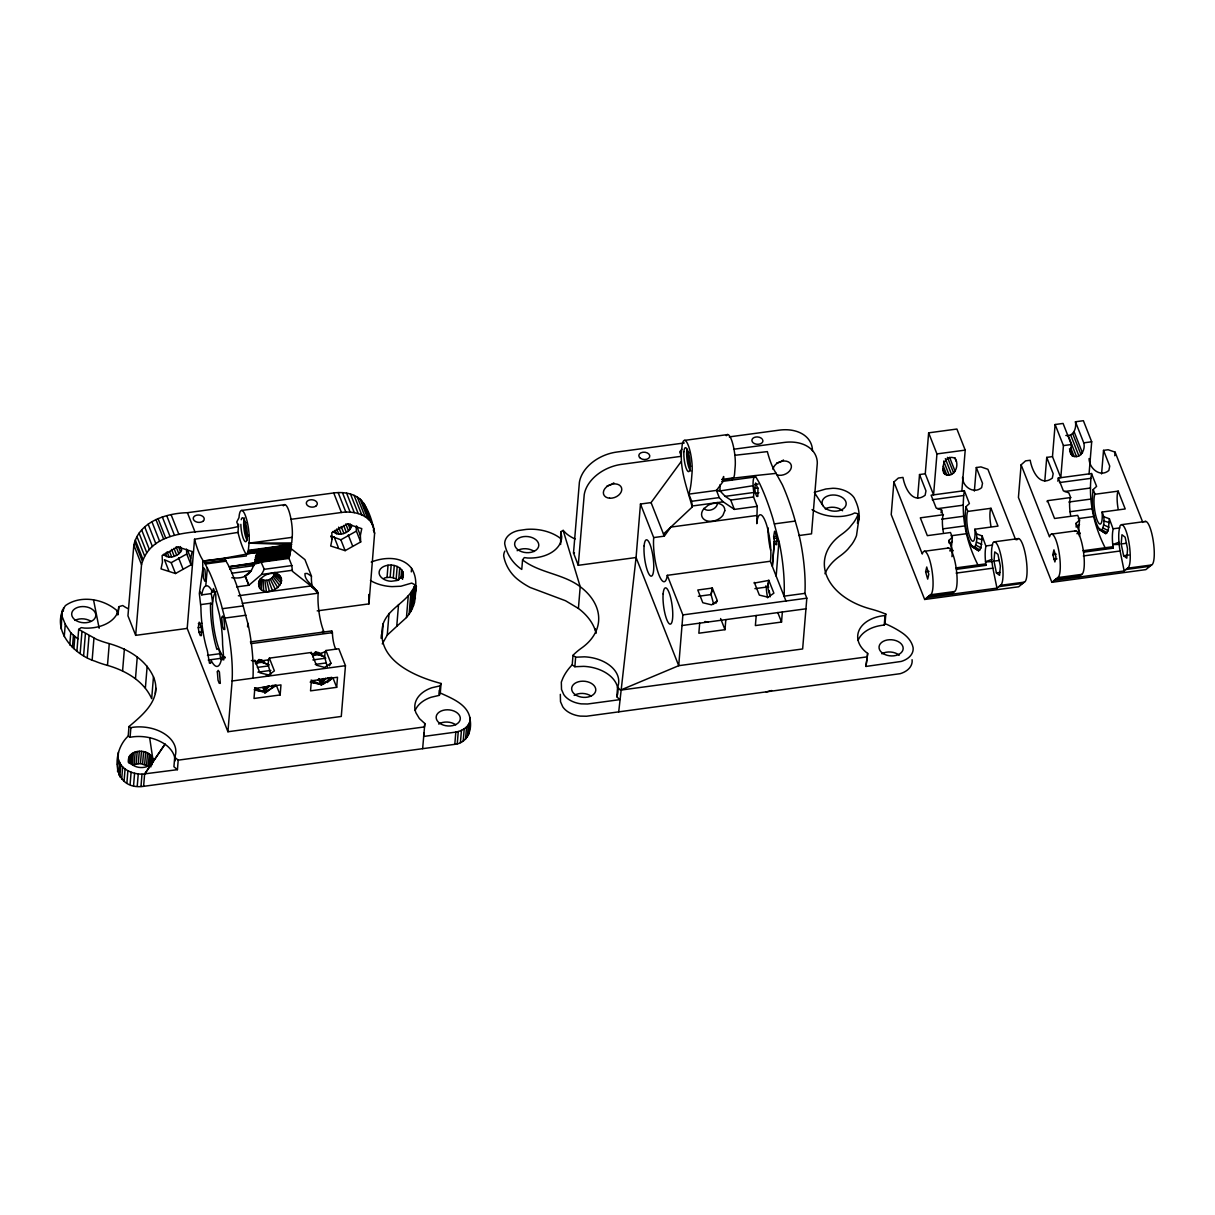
<?xml version="1.0" encoding="UTF-8"?>
<svg xmlns="http://www.w3.org/2000/svg" width="1215" height="1215" viewBox="0 0 1215 1215"><rect width="100%" height="100%" fill="white"/><g stroke="black" fill="none" stroke-linecap="round" stroke-linejoin="round"><path stroke-width="1.5" d="M238.596 524.197L237.988 532.413L194.537 539.232L195.296 541.996A51.227 11.907 82.3 0 0 202.708 559.948L202.799 569.288L199.336 593.482L200.931 607.667A40.687 9.462 82.3 0 0 207.355 650.724L209.466 663.193L210.59 663.314L211.304 660.747A40.687 9.462 82.3 0 0 221.373 659.517L221.768 657.33L224.942 656.89M200.976 604.569L210.514 603.278L210.468 606.376A40.687 9.462 82.3 0 0 216.893 649.433L217.956 648.567L219.201 650.298L220.841 659.472M198.258 627.699L199.199 622.171L201.523 628.064L201.386 635.627L200.247 635.506L199.017 632.362L198.258 627.699L201.736 627.229M215.723 591.659L212.549 592.085L213.46 588.516L215.769 594.408L215.89 600.559L219.52 614.942A40.687 9.462 82.3 0 1 222.603 644.512L223.833 659.836L222.709 659.715L221.768 657.33M754.697 488.506L755.639 482.993L757.947 488.87L757.826 496.434L756.687 496.312L755.457 493.184L754.697 488.506L758.16 488.035M773.636 536.757L774.578 531.244L776.901 537.136L776.765 544.7L775.626 544.563L774.395 541.434L773.636 536.757L777.114 536.286M231.792 577.717C255.515 580.542 252.659 561.71 259.205 549.499L291.57 544.502L249.06 543.151A19.425 4.511 82.3 0 0 245.278 515.312A19.425 4.511 82.3 0 0 239.006 517.605L236.758 521.994L238.489 526.384C209.177 535.101 152.543 523.817 141.532 564.686L135.685 635.354L187.201 628.413L227.934 731.749L341.278 716.455L345.455 665.683L338.788 648.764L325.909 650.511C325.65 653.503 308.245 655.675 311.374 652.47L269.366 658.135L268.545 659.836L255.044 661.826M290.279 547.995L304.95 559.629L311.45 576.138L311.374 578.401A11.36 2.643 82.3 0 0 312.331 587.012M925.617 571.825L926.726 567.01L928.792 574.3L927.683 579.115L925.617 571.825L928.989 571.369M978.409 565.871C966.472 542.756 960.685 516.618 964.33 490.693L931.115 495.188L936.173 508.022L941.61 510.011L942.977 515.737A15.582 3.615 82.3 0 0 943.372 532.383M1052.828 554.663L1053.937 549.848L1056.002 557.138L1054.893 561.953L1052.828 554.663L1056.2 554.207M1105.62 548.709C1093.682 525.594 1087.896 499.456 1091.526 473.531L1058.311 478.011L1057.855 481.216M261.377 589.807L261.833 579.388L260.8 578.416L259.676 588.212C268.621 599.253 291.813 581.135 276.154 573.055M692.231 507.004L691.669 501.294L688.844 494.125A69.862 16.235 82.3 0 0 691.563 478.664L692.018 473.045A19.425 4.511 82.3 0 0 688.222 445.222A19.425 4.511 82.3 0 0 681.949 447.515C678.881 467.881 686.991 487.625 692.231 507.004L663.466 534.023M777.873 540.964L774.395 541.434L772.375 566.494L785.968 601M236.621 586.906L248.893 585.25L261.59 574.422L264.262 569.303L258.355 555.938L259.205 549.499L291.418 546.021L289.003 558.414L291.828 565.582L292.39 571.278L317.009 590.794M257.96 552.43L246.463 553.903L246.372 555.954L203.452 560.996L224.304 558.171L228.025 564.565A151.845 35.296 82.3 0 1 241.739 600.514L248.316 625.361A56.756 13.198 82.3 0 1 252.963 678.167M247.556 626.879L247.845 623.249M317.191 610.872L368.965 603.885L374.615 533.218C372.413 521.296 368.585 508.189 360.156 499.137C352.882 493.093 342.858 491.786 333.73 492.956L187.414 512.7C166.258 513.17 139.011 521.691 133.832 545.14L127.955 615.823L135.685 635.354M776.172 576.138L778.967 541.252M127.879 608.548A31.651 21.141 4.7 0 1 122.745 605.526L118.751 606.695A34.278 22.903 4.7 0 1 84.534 628.094L81.208 627.639L78.686 629.37L96.744 639.424A74.996 50.088 4.7 0 0 109.274 643.616C127.347 648.825 145.466 659.062 153.47 676.892L151.678 698.655C143.674 680.825 125.555 670.589 107.482 665.38A74.996 50.088 4.7 0 1 94.952 661.173C72.93 654.308 50.088 628.398 65.382 605.632C80.782 594.53 104.338 598.919 117.809 611.388M60.78 627.259L61.752 612.512M61.783 617.068L62.36 610.067M61.251 629.036L61.783 615.033M63.286 611.251L63.575 607.758M64.258 636.523L65.261 624.282L62.254 616.795M69.771 644.983L70.774 632.757L65.261 624.282M72.429 647.474L73.432 635.232L70.774 632.757M73.887 648.658L74.89 636.417L73.432 635.232M76.91 651.119L78.686 629.37M80.16 653.412L81.952 631.648M83.607 655.553L85.399 633.805M87.237 657.573L89.029 635.825M92.158 659.958L93.95 638.194M107.482 665.38L109.274 643.616M118.098 614.638L118.751 606.695M122.594 670.832L124.386 649.083M370.438 580.542A34.278 22.903 4.7 0 0 391.989 586.617L400.844 586.238L411.688 583.094L415.014 584.764C409.151 601.471 389.256 607.075 383.211 623.599C374.053 658.864 413.176 676.148 441.075 683.468L440.286 692.99C452.223 698.519 469.066 704.882 470.175 720.055C472.119 730.974 466.727 743.2 454.805 744.339L143.613 786.333C112.813 790.646 110.428 752.617 128.198 736.077L128.987 726.555C143.719 714.116 162.537 698.61 153.47 676.892M117.582 771.798L118.402 752.176M118.933 775.216L119.936 762.974L118.584 759.557M119.829 776.917L120.832 764.675L119.936 762.974M121.682 779.179L122.685 766.954L120.832 764.675M124.052 781.23L125.069 768.989L122.685 766.954M175.066 760.894A34.278 22.903 4.7 0 0 164.997 744.218C154.837 737.52 142.034 735.06 130.081 737.262L130.871 727.739L128.987 726.555M128.486 762.276C126.178 746.952 155.52 748.106 152.604 762.747M126.892 783.007L127.894 770.766L125.069 768.989M128.547 762.595L128.987 757.355M135.488 678.532L137.28 656.783M129.003 762.974L129.565 755.988M129.808 763.46L130.521 754.728M130.947 764.098L131.797 753.604M130.096 784.45L131.099 772.208L127.894 770.766M133.377 752.677L132.374 764.918L140.454 763.567L148.245 766.179L149.248 753.938M134.182 764.205L135.184 751.979M133.574 785.528L134.576 773.287L131.099 772.208M136.171 763.734L137.189 751.508M138.297 763.521L139.3 751.28M137.234 786.196L138.252 773.955L134.576 773.287M145.375 687.994L147.167 666.245M140.454 763.567L141.456 751.326M142.595 763.855L143.598 751.629M140.986 786.454L141.988 774.213L177.42 769.672L178.21 760.15L174.702 757.249A34.278 22.903 4.7 0 0 132.708 727.314L130.871 727.739M144.661 764.417L145.663 752.176M143.613 786.333L144.615 774.092L164.997 744.218L144.615 774.092M146.559 765.192L147.562 752.951M155.338 693.522L155.778 688.085M149.794 765.587L150.66 755.107M150.903 766.893L151.754 756.398M151.936 764.797L152.513 757.795M174.702 757.249L173.927 766.771L177.42 769.672M187.201 628.413L194.537 539.232M227.934 731.749L232.111 680.977A56.756 13.198 82.3 0 0 227.478 628.185L220.902 603.323A151.845 35.296 82.3 0 0 209.542 572.386L203.968 561.619M256.122 664.347L259.919 660.611M270.763 674.492L268.151 664.666L268.545 659.836M283.323 505.835A19.425 4.511 82.3 0 1 289.686 513.429A19.425 4.511 82.3 0 1 292.177 537.334L291.722 542.953L249.06 543.151L248.164 552.066L246.463 553.903M280.149 694.95L280.969 684.895L254.816 688.419L253.996 698.473L280.149 694.95L276.397 685.442L265.356 692.368L255.287 690.105M316.462 652.987L312.665 656.707M327.291 666.868L324.678 657.042L325.073 652.197M336.677 687.326L337.512 677.256L311.359 680.795L310.539 690.849L336.677 687.326L332.925 677.803L321.899 684.744L310.144 682.101M381.1 638.27L381.404 634.64M382.026 638.103L383.211 623.599M384.122 578.158A12.104 8.08 4.7 0 1 387.038 577.474L388.041 565.233C395.103 563.942 405.461 568.666 402.97 577.231M387.038 577.474L390.152 577.338L391.169 565.096M382.254 643.889L387.251 635.126L389.043 613.378M399.705 567.861L398.702 580.087L393.28 577.763L394.283 565.522M396.196 578.689L397.199 566.463M387.251 635.126L396.743 626.348L398.535 604.599M400.904 578.355L401.633 569.622M402.256 578.613L402.833 571.627M402.56 579.312L403.258 573.738M396.743 626.348L406.463 617.539L408.255 595.79M411.308 571.885L411.596 568.392C402.362 555.969 384.198 556.895 371.228 562.074M406.463 617.539L409.106 614.152L410.898 592.388M409.106 614.152L410.852 611.403L412.644 589.655M410.852 611.403L412.341 608.578L414.133 586.83M412.341 608.578L415.014 584.764M413.221 606.528C414.528 593.77 419.16 580.39 411.596 568.392M413.571 605.693L415.53 590.52M414.528 602.746L416.396 586.116M422.638 748.683L424.825 723.533L419.372 718.536L415.955 712.841A34.278 22.903 4.7 0 1 431.857 687.751L440.103 685.837L441.075 683.468M415.15 710.486A34.278 22.903 4.7 0 1 431.067 697.273L439.329 695.345L440.103 685.837M454.805 744.339L455.807 732.098C462.14 730.944 469.127 726.965 470.175 720.055M457.25 743.777L458.268 731.536M460.424 742.593L461.442 730.352M463.219 741.044L464.221 728.803M465.542 739.176L466.56 726.95M467.35 737.065L468.352 724.823M468.565 734.741L469.567 722.515M470.144 717.549L469.172 732.296M575.151 538.959A31.15 20.807 4.7 0 1 566.038 533.324L563.168 530.393L560.753 531.714L561.71 536.59A34.278 22.903 4.7 0 1 527.523 558.004L524.288 557.579L522.556 559.918L521.767 569.44C512.958 563.639 506.534 554.025 504.696 543.697A22.037 14.717 4.7 0 1 518.319 530.56L526.247 529.406A37.073 24.756 4.7 0 1 561.3 539.004M560.753 531.714L560.616 544.487M735.364 455.23L767.348 451.616L768.108 454.38A51.227 11.907 82.3 0 0 775.519 472.331L782.354 484.77A151.845 35.296 82.3 0 1 793.714 515.707L797.906 530.423A56.756 13.198 82.3 0 1 804.922 593.36L806.821 598.19L802.644 648.962L678.714 665.683L636.068 557.518L578.264 565.309L573.51 553.007L579.388 482.309A36.663 25.925 -21.5 0 1 616.749 452.056L684.288 442.959M572.219 664.863L574.862 666.731L583.716 666.352A34.278 22.903 4.7 0 1 616.81 696.711L619.711 699.658L587.544 704.001L581.18 703.865A22.098 14.762 4.7 0 1 563.76 694.585L561.512 689.467L561.33 682.086L562.879 678.152A85.323 56.999 4.8 0 1 571.111 665.972L572.219 664.863L572.994 655.341L574.087 654.232A85.278 56.953 4.7 0 1 581.59 648.035A67.691 45.213 4.7 0 0 580.208 586.693L563.168 530.393M596.094 633.319A67.691 45.213 4.7 0 0 578.416 608.442L580.208 586.693C562.955 573.647 539.718 573.176 522.556 559.918M574.862 666.731L575.637 657.209L572.994 655.341M616.81 696.711L617.585 687.189A34.278 22.903 4.7 0 0 584.491 656.829L575.637 657.209M618.708 711.899L636.068 557.518L640.472 504.028L651.073 502.6L680.977 461.852M732.22 478.27L755.001 475.597L754.88 477.009A12.833 2.977 82.3 0 0 753.892 492.47L753.528 496.996L757.203 506.336L756.793 523.68A26.76 6.227 82.3 0 1 765.799 522.572A26.76 6.227 82.3 0 1 770.416 561.239L667.278 575.333L682.876 614.912L678.714 665.683L620.485 690.135L617.585 687.189M699.673 623.143L698.853 633.212L724.99 629.674L725.826 619.62M756.216 615.519L755.381 625.573L781.534 622.05L782.354 611.995M812.045 509.601A34.278 22.903 4.7 0 0 852.079 514.203L854.737 512.943L858.291 513.854L857.501 523.361C861.055 514.947 858.079 505.562 854.145 497.786A22.113 14.762 4.7 0 0 832.989 488.263L825.851 488.992L814.293 492.364L822.995 505.729M859.324 516.026L856.499 535.602A74.996 50.088 4.7 0 1 852.034 544.062L847.797 549.271A74.996 50.088 4.7 0 1 839.671 556.257A67.691 45.213 4.7 0 0 824.939 573.738M885.811 614.107L885.036 623.629A85.278 56.953 4.7 0 1 901.56 632.453C906.891 635.916 911.675 641.08 913.073 647.458A22.113 14.762 4.7 0 1 901.181 661.446L865.93 666.443L867.692 653.427A34.278 22.903 4.7 0 1 883.032 615.747L885.006 615.656L885.811 614.107A85.278 56.953 4.7 0 0 870.821 609.019A67.691 45.213 4.7 0 1 841.463 534.509A74.996 50.088 4.7 0 0 849.589 527.507L853.826 522.298A74.996 50.088 4.7 0 0 858.291 513.854M867.692 653.427L865.93 666.443M961.855 491.027L965.211 450.112L956.904 429.032L928.64 432.844L936.947 453.924L933.576 494.854L925.268 473.774L919.527 474.549L925.967 490.89L925.116 495.264C912.48 504.741 904.765 487.777 902.988 477.419L898.356 478.042L893.906 481.975L891.218 514.613L924.661 599.466L1018.656 586.784L1024.397 582.122A21.992 5.118 82.3 0 0 1025.642 555.68A21.992 5.118 82.3 0 0 1016.818 539.9M858.048 640.381A34.278 22.903 4.7 0 1 882.242 625.269L884.231 625.178L885.006 615.656M917.598 498.12L919.527 474.549M925.268 473.774L928.64 432.844M956.433 461.381C958.544 468.413 952.788 478.178 944.921 474.321L943.706 472.954C940.926 465.755 946.09 454.137 954.899 458.252L956.433 461.381L955.036 457.858M943.463 514.704L920.317 517.833L927.334 535.648L950.479 532.519L952.332 537.227L951.375 548.375M974.369 491.103L976.313 467.532L980.945 466.909L987.901 469.294L1015.603 539.612M964.33 490.693L969.388 503.542L965.986 506.716C964.011 520.096 965.348 535.177 972.365 546.932L974.84 546.947C977.316 541.495 977.665 534.615 974.855 529.224L998.001 526.11L990.984 508.295L967.839 511.424L967.353 512.441A15.582 3.615 82.3 0 0 969.95 537.319A15.582 3.615 82.3 0 0 975.038 531.942L974.855 529.224M972.365 546.932L978.576 550.79L981.021 547.859L982.145 535.921L976.708 533.932M993.992 561.148L994.751 551.883L997.94 554.359L1000.355 566.099L999.596 575.363L996.406 572.888L993.992 561.148L999.292 560.419M1089.065 473.865L1091.693 441.774L1083.385 420.709L1075.442 421.772L1083.75 442.852C1085.861 449.899 1080.105 459.65 1072.237 455.807L1070.704 452.679L1071.372 444.523L1063.079 423.443L1055.121 424.521L1063.429 445.601L1060.786 477.692L1052.479 456.612L1046.738 457.387L1053.177 473.729L1052.327 478.103C1039.691 487.58 1031.975 470.615 1030.199 460.257L1025.566 460.88L1021.116 464.813L1018.428 497.451L1051.871 582.304L1145.867 569.622L1151.607 564.96A21.992 5.118 82.3 0 0 1153.172 540.447A21.992 5.118 82.3 0 0 1144.788 521.736M1044.809 480.958L1046.738 457.387M1052.479 456.612L1055.121 424.521M1075.442 421.772C1076.642 428.105 1073.62 436.777 1065.859 435.486M1058.311 478.011L1063.368 490.86L1068.82 492.85L1070.673 497.543L1047.527 500.671L1054.544 518.486L1077.69 515.357L1079.543 520.066L1078.586 531.213M1101.58 473.941L1103.524 450.37L1108.156 449.747L1115.097 452.132L1142.799 522.42M1091.526 473.531L1096.598 486.365L1093.196 489.554C1091.222 502.934 1092.543 518.015 1099.575 529.77L1102.035 529.786C1104.526 524.333 1104.875 517.453 1102.066 512.062L1125.212 508.948L1118.195 491.133L1095.049 494.262L1094.563 495.28A15.582 3.615 82.3 0 0 1097.16 520.157A15.582 3.615 82.3 0 0 1102.248 514.78L1102.066 512.062M1114.808 455.762L1115.097 452.132M1099.575 529.77L1105.787 533.628L1108.232 530.697L1109.356 518.759L1103.919 516.77M1121.202 543.971L1121.961 534.721L1125.151 537.197L1127.566 548.937L1126.806 558.201L1123.617 555.726L1121.202 543.971L1126.502 543.257M578.264 565.309L584.233 494.596A36.663 25.925 -21.5 0 1 621.594 464.358L681.433 456.293L679.701 451.889L681.812 449.277M774.395 541.434L772.284 566.266L770.371 561.421M205.775 585.903L207.37 567.785M424.825 723.533L424.43 726.919L178.21 760.15M424.035 733.04L423.64 736.442L455.807 732.098M276.397 685.442L272.175 685.427M327.2 682.572L332.925 677.803M732.265 480.062L732.524 477.981A13.061 3.038 82.3 0 0 734.528 474.412L735.121 467.228A19.425 4.511 82.3 0 0 732.63 443.323A19.425 4.511 82.3 0 0 726.266 435.729M317.069 592.844C315.733 586.177 304.403 581.939 304.965 573.556L307.182 573.434L311.45 576.138M259.676 588.212L258.719 586.253L259.904 579.008M688.844 494.125L716.47 490.404L722.986 481.626A69.862 16.235 82.3 0 0 723.548 477.373L723.608 476.508A13.061 3.038 82.3 0 1 722.363 479.439M211.699 591.356L211.304 593.588L201.766 594.879L202.161 592.647A40.687 9.462 82.3 0 1 212.23 591.416L212.549 592.085M331.422 632.787L331.756 630.934L250.366 641.915M667.278 575.333L666.959 577.186A26.76 6.227 82.3 0 1 658.15 572.675A26.76 6.227 82.3 0 1 653.7 537.577L640.472 504.028M258.719 586.253L259.129 580.709M190.709 558.293L192.122 551.519L177.679 546.887L162.127 555.574L162.445 562.12L161.033 568.893L175.492 573.526L191.028 564.854L190.709 558.293L187.657 550.547M332.105 539.232L330.693 546.006L345.136 550.653L360.673 541.966L360.369 535.42L361.781 528.631L347.323 523.999L331.786 532.686L332.105 539.232L330.875 536.134M941.018 512.715L941.61 510.011M60.75 624.753L61.358 622.308M258.491 583.959C260.025 575.47 271.249 570.792 278.615 574.862M261.833 579.388C266.571 582.243 274.818 578.507 274.074 572.538L281.5 578.553M333.077 531.426C338.757 537.364 350.512 532.975 351.849 525.138M254.634 660.823L251.414 660.55M754.12 583.109L768.852 580.406L773.879 593.148L768.199 597.233L759.345 595.107L754.318 582.365M952.332 537.227L948.93 540.402L952.757 550.79A21.247 4.936 82.3 0 0 951.983 556.698M982.145 535.921L985.973 546.31A21.262 4.936 82.3 0 0 985.395 560.252L985.942 565.34L956.418 569.334M996.968 588.121L1000.37 585.357A21.992 5.118 82.3 0 0 1001.616 558.93A21.992 5.118 82.3 0 0 992.792 543.151L992.336 545.444A21.262 4.951 82.3 0 0 991.744 559.401L991.956 561.573A21.262 4.951 82.3 0 0 992.883 568.164L996.968 588.121L927.015 597.552M1079.543 520.066L1076.141 523.24L1079.968 533.628A21.247 4.936 82.3 0 0 1079.452 536.24M1109.356 518.759L1113.183 529.148A21.262 4.936 82.3 0 0 1112.606 543.09L1113.153 548.178L1083.628 552.157M1124.179 570.959L1127.581 568.195A21.992 5.118 82.3 0 0 1128.826 541.769A21.992 5.118 82.3 0 0 1120.002 525.989L1119.547 528.282A21.262 4.951 82.3 0 0 1118.954 542.239L1119.167 544.411A21.262 4.951 82.3 0 0 1120.093 551.003L1124.179 570.959L1054.21 580.39M267.239 686.111L265.508 689.087L263.093 687.204M323.782 678.486L322.051 681.463L319.636 679.565L323.312 679.079M117.399 764.417L118.432 761.79M439.329 695.345L440.286 692.99M257.231 661.173L259.053 659.532L262.546 660.474M313.774 653.533L315.581 651.893L319.089 652.835L316.432 653.29L315.581 651.893M414.224 594.287L414.573 593.452M990.984 508.295L990.498 509.328A15.582 3.615 82.3 0 0 990.908 525.974M1047.041 501.689L1047.527 500.671M1070.673 497.543L1070.187 498.575A15.582 3.615 82.3 0 0 1070.582 515.221M1118.195 491.133L1117.709 492.166A15.582 3.615 82.3 0 0 1118.119 508.812M884.231 625.178L885.036 623.629M163.417 554.313C168.672 559.796 178.727 556.424 181.703 550.031L180.336 546.568M329.417 665.835L330.936 663.238L325.909 650.511M715.832 603.369L717.336 600.772L712.324 588.045L697.79 590.004L702.802 602.731L711.656 604.857L717.336 600.772M402.848 575.819L397.229 580.481L391.184 581.286A12.104 8.08 4.7 0 1 379.202 573.723A12.104 8.08 4.7 0 1 388.041 565.233M264.566 692.823L269.138 685.746L262.85 691.441L254.224 689.695M321.109 685.199L325.681 678.107L319.378 683.817L310.767 682.071M653.7 537.577L664.301 536.149L670.847 527.082L756.444 515.54M950.084 543.302L952.347 541.45M1079.558 524.288L1076.156 527.052L1076.141 523.24M924.661 599.466L930.401 594.803L954.428 591.553A21.992 5.118 82.3 0 0 956.008 567.056A21.992 5.118 82.3 0 0 947.609 548.33M951.041 594.317L954.428 591.553M1051.871 582.304L1057.612 577.641L1081.639 574.391A21.992 5.118 82.3 0 0 1083.203 549.894A21.992 5.118 82.3 0 0 1074.819 531.168M1078.237 577.155L1081.639 574.391M265.098 693.112L275.213 685.123M323.084 684.334L331.741 677.484L332.88 678.259M330.936 663.238L324.557 667.415L316.386 665.197L311.374 652.47M168.733 570.579L164.465 559.72L171.209 562.682L186.745 553.994L186.518 549.089M331.042 536.164L340.868 539.794L356.405 531.107L356.162 526.201M258.992 659.548L259.904 660.914L261.787 660.14M318.33 652.516L316.432 653.29L324.678 657.042M985.532 561.74L991.744 559.401M1118.954 542.239L1112.743 544.578L1119.167 544.411M766.24 691.988L771.646 690.53M753.118 485.711L720.039 490.951L716.47 490.404L719.234 497.588L723.198 501.81L734.392 509.404L757.203 506.336M229.362 566.706L289.322 557.412L260.496 560.282L257.626 555.24L259.509 558.232L290.157 554.07L258.932 557.108L257.626 555.24L261.377 562.135L289.003 558.414M684.622 440.377L727.724 434.56M729.304 436.884L779.301 430.14A36.663 25.925 -21.5 0 1 812.455 450.871M241.664 510.467L284.781 504.65M733.587 449.261L784.146 442.442A36.663 25.925 -21.5 0 1 817.3 463.173L811.529 533.841L798.923 535.542M290.947 519.306L341.43 512.487C353.398 510.68 368.753 514.294 373.506 526.733M249.06 543.151L292.177 537.334M721.695 479.454L732.524 477.981L721.756 481.474L754.88 477.009M755.001 475.597L776.279 473.364M936.947 453.924L965.211 450.112M248.468 550.319L291.57 544.502M248.376 550.957L259.205 549.499M248.285 551.534L259.114 550.076M259.144 550.365L291.418 546.021M248.164 552.066L258.992 550.608M248.027 552.536L258.856 551.063M247.875 552.931L258.704 551.473M754.758 484.481L758.236 484.01M247.708 553.281L258.537 551.807M258.977 551.838L291.251 547.479M247.328 553.751L258.355 552.081M258.78 553.25L291.068 548.891M1063.429 445.601L1071.372 444.523M1083.75 442.852L1091.693 441.774M258.582 554.617L290.856 550.258M204.803 562.803L225.656 559.994M256.38 554.723L261.377 562.135L229.362 566.813L255.18 564.003L261.377 562.135L256.897 554.526L258.355 555.938L290.643 551.58M205.457 563.988L226.309 561.163M258.932 557.108L290.4 552.855M720.161 484.557A12.833 2.977 82.3 0 0 719.994 486.197L720.039 490.951L725.218 496.343L753.892 492.47M691.669 501.294L719.234 497.588M755.457 493.184L758.919 492.713M260.496 560.282L289.61 556.349L259.995 559.28L289.884 555.24L259.509 558.232M753.528 496.996L730.701 500.064L725.218 496.343M692.322 505.987L723.198 501.81M229.65 568.909L254.011 565.628M231.731 573.252L251.444 570.594L244.929 575.94L248.893 585.25L245.217 575.91M264.262 569.303L291.828 565.582M261.59 574.422L292.481 570.26M932.254 499.73L963.632 495.507M1059.465 482.568L1090.842 478.345M238.353 595.775L310.934 585.979L318.163 593.178A26.76 6.227 82.3 0 0 323.919 631.709M774.441 523.878L795.293 521.068M573.51 553.007L574.482 552.871M937.479 508.66L963.313 505.167M1064.689 491.498L1090.523 488.005M242.332 603.415L318.163 593.178L317.328 591.052M222.482 608.685L243.319 605.875M773.925 538.534L777.403 538.063M941.671 519.185L963.814 516.208M1068.881 502.023L1091.024 499.046M225.094 618.04L245.931 615.23M198.318 623.675L201.796 623.204M942.749 528.889L964.892 525.898M1069.959 511.728L1092.103 508.736M199.017 632.362L202.495 631.906M950.996 535.785L965.758 533.795M1078.206 518.623L1092.968 516.633M924.463 551.261L948.49 548.011M994.432 541.814L1018.459 538.579M1051.674 534.099L1075.7 530.849M1121.642 524.652L1145.669 521.417M251.034 643.631L332.424 632.65L332.454 633.972A12.833 2.977 82.3 0 0 335.963 649.418M949.705 550.835L952.879 550.41M986.094 545.93L992.458 545.079M1076.9 533.674L1080.089 533.248M1113.304 528.768L1119.668 527.918M207.461 655.371L221.373 653.503M208.236 660.049L222.132 658.166M698.382 596.276L711.094 594.575L712.324 588.045L711.094 594.575L713.706 604.402M754.91 588.652L767.637 586.936L768.852 580.406L767.637 586.936L770.249 596.762M261.331 660.52L257.686 661.021L269.259 664.787M955.856 567.906L985.38 563.912L985.942 565.34M1083.066 550.744L1112.591 546.75L1113.153 548.178M255.332 663.177L264.581 661.932M312.68 655.447L321.929 654.202M1053.633 559.31L1057.004 558.854M804.922 593.36L784.07 596.17A56.756 13.198 82.3 0 0 779.438 543.378L772.861 518.516A151.845 35.296 82.3 0 0 759.147 482.568L755.426 476.174M257.383 667.415L268.485 665.911M312.878 659.927L325.833 658.181M956.129 573.115L992.883 568.164M1083.34 555.954L1120.093 551.003M257.914 672.153L270.854 670.407M315.247 664.408L326.349 662.919M682.876 614.912L806.821 598.19M996.406 572.888L999.945 572.417M1123.617 555.726L1128.917 555.012M266.115 675.813L269.806 675.312M232.111 680.977L345.455 665.683M682.01 625.528L805.955 608.806M1000.37 585.357L1024.397 582.122M1127.581 568.195L1151.607 564.96M928.807 596.094L952.833 592.859M998.776 586.648L1022.802 583.413M1056.017 578.932L1080.044 575.697M1125.986 569.486L1150.013 566.251M264.916 686.946L268.576 686.46M320.882 681.114L324.572 680.628M620.485 690.135L866.705 656.92M327.2 677.955L331.741 677.484M985.547 561.892L991.956 561.573M716.47 490.404L720.009 490.617M138.252 773.955L141.988 774.213M390.152 577.338L393.28 577.763M255.074 561.148L261.377 562.135L255.94 555.316M704.958 621.518L708.315 622.277M1103.934 521.007L1109.371 522.572M976.723 538.169L982.16 539.733M765.663 586.01L768.746 587.073M316.568 654.004L324.253 656.647M1103.615 524.941L1108.991 527.204M976.404 542.103L981.781 544.366M311.146 680.066L319.378 683.817M259.904 660.914L268.151 664.666M254.603 687.705L262.85 691.441M1102.962 527.918L1108.232 530.697M975.767 545.079L981.021 547.859M578.416 608.442L565.522 600.742L530.165 587.483A74.996 50.088 4.7 0 1 516.77 578.629C510.057 572.933 505.197 564.55 503.693 555.938A22.037 14.717 4.7 0 1 504.878 551.078M1102.035 529.786L1107.154 532.884M974.84 546.947L979.943 550.061M1098.178 527.902L1101.124 529.77M970.967 545.064L975.387 547.859M128.198 736.077L130.081 737.262M1100.881 530.408L1105.787 533.628M973.686 547.57L978.576 550.79M255.302 557.609L261.377 562.135L255.135 559.34L261.377 562.135L255.575 556.288M274.894 572.371L280.528 576.563M74.89 636.417L77.912 638.877M317.768 679.58L321.99 683.255M274.21 573.92L281.713 580.816M319.211 679.139L321.671 681.691M273.846 575.363L281.121 583.185M273.041 576.76L279.784 585.493M200.217 591.994L201.766 594.879M224.304 558.171L246.144 554.192A46.276 10.753 82.3 0 1 238.717 535.238L237.988 532.413M271.826 578.051L277.795 587.589M270.292 579.099L275.273 589.336M1103.524 450.37L1109.72 466.089L1108.855 470.478C1100.274 477.829 1089.126 468.504 1089.065 458.556M1074.151 431.826L1082.459 452.891M1072.678 433.542L1080.986 454.623M1093.196 489.554L1095.049 494.262M1070.597 434.849L1078.89 455.929M1068.198 435.532L1076.505 456.612M1070.704 447.788L1074.166 456.567M1069.473 448.775L1072.237 455.807M1069.64 450.932L1071.023 454.44M1021.116 464.813L1049.502 536.848L1050.033 535.42A21.992 5.118 82.3 0 1 1058.857 551.2A21.992 5.118 82.3 0 1 1057.612 577.641M976.313 467.532L982.51 483.266L981.644 487.64C973.898 494.429 962.66 486.957 962.508 477.358M949.598 457.372L955.142 471.42M947.442 457.341L953.669 473.136M965.986 506.716L967.839 511.424M945.346 458.647L951.573 474.442M943.645 461.077L949.173 475.126M943.387 466.302L946.85 475.08M942.84 469.051L944.921 474.321M893.906 481.975L922.291 554.01L922.823 552.582A21.992 5.118 82.3 0 1 931.647 568.362A21.992 5.118 82.3 0 1 930.401 594.803M777.767 612.497L781.534 622.05M730.701 500.064L734.392 509.404M720.601 618.526L724.99 629.674M651.073 502.6L664.301 536.149M364.424 504.255L372.124 523.787M363.543 502.873L374.326 529.892M373.324 529.953L374.615 533.218M361.402 500.307L369.102 519.838M360.156 499.137L367.856 518.668M357.316 497.072L365.016 516.588M354.081 495.356L361.781 514.871M350.482 494.019L358.182 513.55M346.579 493.108L354.294 512.639M356.709 526.11L360.369 535.42M342.448 492.622L350.148 512.153M356.405 531.107L360.673 541.966M338.15 492.576L345.85 512.107M349.981 523.68L351.348 527.143M348.158 523.908L350.209 529.117M333.73 492.956L341.43 512.487M345.774 523.969L348.508 530.909M348.249 534.934L352.532 545.793M343.617 525.442L346.366 532.398M341.172 526.535L343.906 533.476M338.59 527.143L341.324 534.084M336.737 528.965L338.788 534.175M340.868 539.794L345.136 550.653M335.097 530.256L336.464 533.734M334.11 536.848L338.393 547.692M331.756 630.934L332.424 632.65M318.877 678.577L320.897 683.696M258.461 555.392L257.291 552.43L258.355 555.938M269.366 658.135L274.393 670.877L268.712 674.948L259.858 672.837L254.831 660.094M263.017 687.918L264.354 691.32M187.414 512.7L195.114 532.246M210.514 603.278L211.942 604.159L212.443 601.212L211.304 593.588M186.745 553.994L191.028 564.854M171.178 514.902L178.894 534.433M166.744 515.707L174.444 535.253M178.499 546.796L180.564 552.005M176.114 546.841L178.863 553.797M162.324 516.937L170.039 536.483M178.59 557.822L182.873 568.681M173.973 548.33L176.707 555.285M171.528 549.423L174.261 556.364M158.026 518.562L165.726 538.108M169.629 551.762L171.68 556.971M155.93 519.519L163.63 539.065M167.078 551.838L169.143 557.047M171.209 562.682L175.492 573.526M165.437 553.144L166.82 556.607M151.905 521.691L159.605 541.237M148.154 524.181L155.854 543.728M144.722 526.961L152.422 546.492M141.684 529.968L149.384 549.514M139.072 533.172L146.772 552.719M136.915 536.514L144.631 556.06M135.29 539.946L142.99 559.492M134.668 541.677L142.368 561.224M133.832 545.14L141.532 564.686M268.53 579.874L272.388 590.611M595.077 628.687L596.094 632.301M365.806 507.217L366.626 510.376M266.692 580.314L269.366 591.325M99.159 628.261L93.555 599.937M116.868 610.553L117.688 614.805M769.247 590.87L769.733 593.892M414.847 594.743L415.393 598.357M149.642 737.611L152.877 759.238A12.104 8.08 4.7 0 1 151.708 763.43C145.77 770.249 130.415 768.533 128.775 758.783M264.87 580.375L266.389 591.416M263.215 580.056L263.655 590.9M560.328 694.327L560.51 701.708L562.758 706.826A22.098 14.762 4.7 0 0 580.163 716.106L586.526 716.227L900.178 673.687A22.113 14.762 4.7 0 0 912.07 659.699M368.737 594.484L368.965 603.885M948.93 540.402L948.945 542.953M439.268 690.242L439.268 693.993M241.253 519.716A12.104 2.81 82.3 0 1 246.493 526.946A12.104 2.81 82.3 0 1 245.278 541.647A12.104 2.81 82.3 0 1 240.859 524.364M248.543 535.116A6.971 1.625 82.3 0 1 245.643 531.532A6.971 1.625 82.3 0 1 245.931 522.45M225.261 657.862A33.367 7.761 82.3 0 1 219.824 650.875L218.73 648.111A33.367 7.761 82.3 0 1 212.61 615.473A33.367 7.761 82.3 0 1 215.511 592.495M322.431 631.284A11.36 2.643 82.3 0 1 323.22 632.939M74.874 620.409A12.104 8.08 4.7 0 1 90.76 621.214M438.691 724.034A12.104 8.08 4.7 0 1 455.762 724.793M247.009 540.083A12.104 2.81 82.3 0 1 243.972 528.495A12.104 2.81 82.3 0 1 244.564 517.97M767.637 597.81A18.331 4.268 82.3 0 1 766.301 588.424M690.788 471.01A12.104 2.81 82.3 0 1 687.371 461.533A12.104 2.81 82.3 0 1 687.022 449.246M690.849 466.15A6.971 1.625 82.3 0 1 688.176 458.769A6.971 1.625 82.3 0 1 689.33 452.481M717.169 502.433A7.336 5.179 -21.5 0 1 717.29 503.8L716.941 505.243A7.336 5.179 -21.5 0 1 710.699 510.027A7.336 5.179 -21.5 0 1 703.88 508.31M517.15 550.714A12.104 8.08 4.7 0 1 534.236 551.473M825.228 508.842A12.104 8.08 4.7 0 1 842.602 510.756M762.671 439.891A5.498 3.675 4.7 0 1 762.139 442.67L761.258 443.384A5.498 3.675 4.7 0 1 753.179 442.792A5.498 3.675 4.7 0 1 754.226 437.461A5.498 3.675 4.7 0 1 762.124 438.98M881.817 653.792A12.104 8.08 4.8 0 1 899.237 655.204M574.163 695.42A12.104 8.08 4.7 0 1 591.249 696.18M770.614 550.228A26.76 6.227 82.3 0 1 767.91 527.644M613.803 482.871A9.538 6.743 -21.5 0 1 607.135 485.833M773.029 469.4A9.538 6.743 -21.5 0 1 784.389 460.986A9.538 6.743 -21.5 0 1 790.646 469.415A9.538 6.743 -21.5 0 1 777.114 474.898M783.462 459.984A9.538 6.743 -21.5 0 1 776.795 462.93M202.799 569.288L203.482 577.976L204.728 581.119L205.851 581.241L204.925 569.531L203.664 567.785L202.799 569.288M217.348 671.774L218.017 680.203L219.216 683.255L220.31 683.377L219.414 672.001L218.184 670.331L217.348 671.774M221.738 617.539L222.436 626.241L223.666 629.37L224.79 629.492L223.864 617.782L222.603 616.035L221.738 617.539M724.793 510.71L722.879 515.388A12.044 8.52 -21.5 0 1 706.75 520.795A12.044 8.52 -21.5 0 1 703.5 509.161L708.026 505.319A12.044 8.52 -21.5 0 1 719.629 503.754A12.044 8.52 -21.5 0 1 724.793 510.71M203.497 520.749L202.616 521.463A5.498 3.675 4.7 0 1 197.316 522.192L195.995 521.767A5.498 3.675 4.7 0 1 193.975 516.648A5.498 3.675 4.7 0 1 201.477 515.631A5.498 3.675 4.7 0 1 203.497 520.749M316.28 505.729L315.703 506.215A5.498 3.675 4.7 0 1 310.402 506.928L309.066 506.503A5.498 3.675 4.7 0 1 307.061 501.385A5.498 3.675 4.7 0 1 314.548 500.367A5.498 3.675 4.7 0 1 316.568 505.486L316.28 505.729M75.467 620.182A12.104 8.08 4.7 0 0 95.499 617.053A12.104 8.08 4.7 0 0 80.281 606.756A12.104 8.08 4.7 0 0 75.467 620.182M439.708 723.244A12.104 8.08 4.7 0 0 459.908 720.525A12.104 8.08 4.7 0 0 445.1 709.94A12.104 8.08 4.7 0 0 439.708 723.244M683.908 451.676A12.104 2.81 82.3 0 0 687.963 471.39A12.104 2.81 82.3 0 0 689.239 455.838A12.104 2.81 82.3 0 0 683.908 451.676M663.132 593.907A18.331 4.268 82.3 0 0 669.298 623.781A18.331 4.268 82.3 0 0 671.227 600.225A18.331 4.268 82.3 0 0 663.132 593.907M825.866 508.614A12.104 8.08 4.7 0 0 845.883 505.47A12.104 8.08 4.7 0 0 830.635 495.188A12.104 8.08 4.7 0 0 825.866 508.614M518.182 549.924A12.104 8.08 4.7 0 0 538.382 547.19A12.104 8.08 4.7 0 0 523.574 536.62A12.104 8.08 4.7 0 0 518.182 549.924M883.183 653.609A12.104 8.095 4.4 0 0 902.958 649.858A12.104 8.095 4.4 0 0 887.163 640.001A12.104 8.095 4.4 0 0 883.183 653.609M644.117 545.915A18.331 4.268 82.3 0 0 650.283 575.788A18.331 4.268 82.3 0 0 652.227 552.233A18.331 4.268 82.3 0 0 644.117 545.915M575.196 694.631A12.104 8.08 4.7 0 0 595.38 691.912A12.104 8.08 4.7 0 0 580.588 681.326A12.104 8.08 4.7 0 0 575.196 694.631M640.427 458.283A5.498 3.675 4.7 0 0 649.6 457.053A5.498 3.675 4.7 0 0 642.872 452.238A5.498 3.675 4.7 0 0 640.427 458.283M609.626 498.211A9.538 6.743 -21.5 0 0 621.594 488.02A9.538 6.743 -21.5 0 0 606.482 486.926A9.538 6.743 -21.5 0 0 609.626 498.211"/></g></svg>
